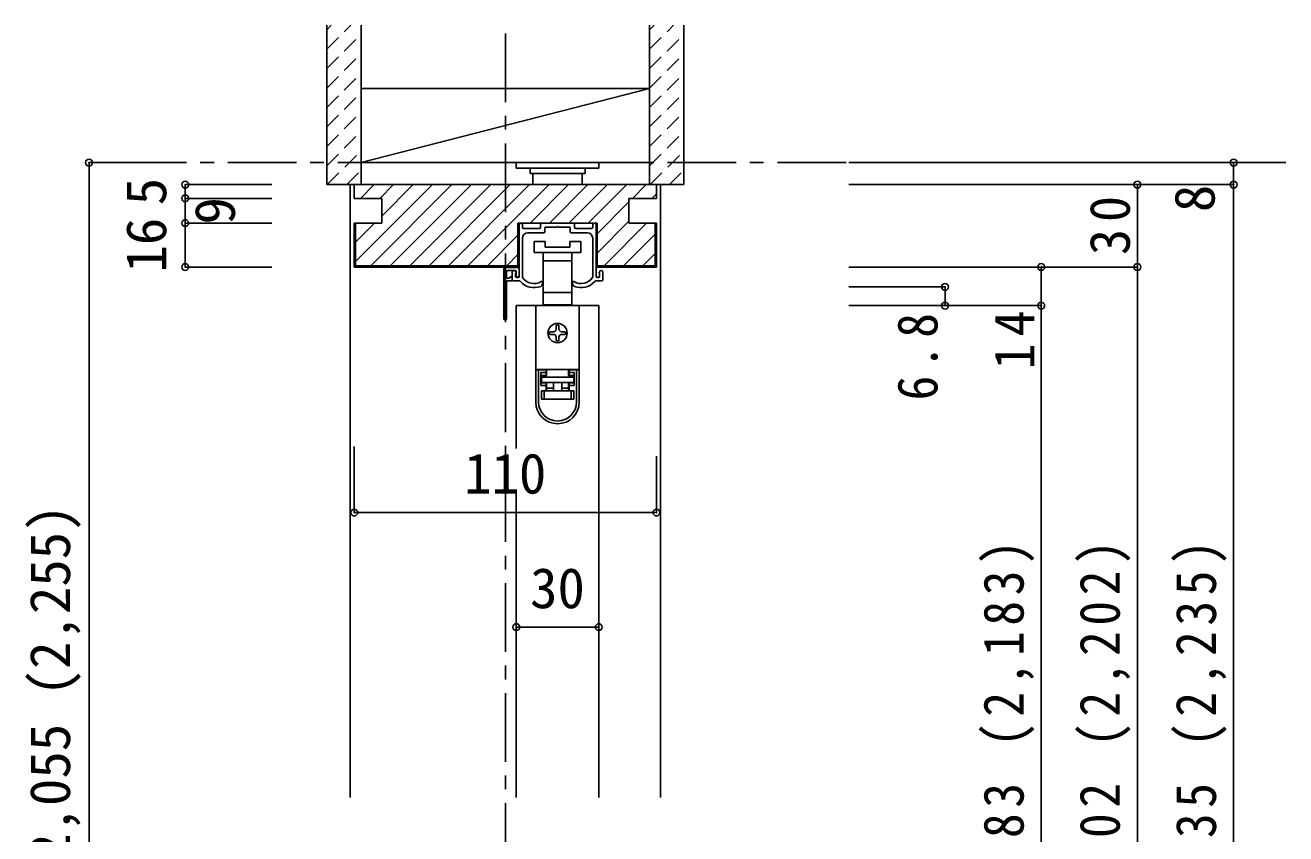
# Model space of a CAD drawing. Units: millimetres at full size, sheet at 1:5; details may follow other scales. Extents: x -973 to 977, y -718 to 696.
# Drawn here: x 95.3 to 554, y -312.7 to -18.5 of the extents above; entities that cross this region are included whole.
import ezdxf
from ezdxf.enums import TextEntityAlignment as Align

# ---------------------------------------------------------------- set-up
doc = ezdxf.new("R2010")
doc.units = ezdxf.units.MM
doc.header["$LTSCALE"] = 5
doc.header["$PDMODE"] = 32
doc.header["$PDSIZE"] = 2.5
doc.linetypes.add('CHAIN1', pattern=[8, 5, -1, 1, -1])
doc.linetypes.add('DASHED1', pattern=[1.8, 1.2, -0.6])
for name, color, linetype in [('0-1_通り芯', 4, 'CHAIN1'), ('0-2_柱', 7, 'Continuous'), ('0-3_仕上げ', 2, 'Continuous'), ('0-4_枠', 3, 'Continuous'), ('0-6_扉', 6, 'Continuous'), ('0-7_金物', 7, 'Continuous'), ('0-B_寸法', 7, 'Continuous'), ('0-C_ハッチ', 4, 'DASHED1')]:
    doc.layers.add(name, color=color, linetype=linetype)
doc.styles.add('ＭＳ ゴシック', font='')
doc.styles.get('ＭＳ ゴシック').set_extended_font_data('MS Gothic')

msp = doc.modelspace()

# ---------------------------------------------------------------- linework, layer by layer
at = {"layer": '0-1_通り芯'}
for p, q in [((269.986, -526.5), (269.986, -18.5)), ((553.986, -68.5), (118.486, -68.5))]:
    msp.add_line(p, q, dxfattribs=at)
at = {"layer": '0-2_柱'}
msp.add_line((217.486, -68.5), (322.486, -41.5), dxfattribs=at)
msp.add_lwpolyline([(322.486, -68.5), (322.486, -41.5), (217.486, -41.5), (217.486, -68.5)], close=True, dxfattribs=at)
at = {"layer": '0-3_仕上げ'}
for p, q in [((204.986, -18.5), (204.986, -76.5)), ((217.486, -18.5), (217.486, -76.5)), ((322.486, -18.5), (322.486, -76.5)), ((334.986, -18.5), (334.986, -76.5)), ((204.986, -76.5), (217.486, -76.5)), ((322.486, -76.5), (334.986, -76.5))]:
    msp.add_line(p, q, dxfattribs=at)
at = {"layer": '0-4_枠', "color": 4}
for p, q in [((214.986, -76.5), (213.486, -76.5)), ((213.486, -76.5), (213.486, -299.5)), ((324.986, -76.5), (326.486, -76.5)), ((326.486, -76.5), (326.486, -299.5))]:
    msp.add_line(p, q, dxfattribs=at)
at = {"layer": '0-4_枠'}
for p, q in [((324.986, -76.5), (214.986, -76.5)), ((214.986, -81.5), (214.986, -76.5)), ((324.986, -81.5), (324.986, -76.5)), ((214.986, -81.5), (224.986, -81.5)), ((224.986, -81.5), (224.986, -90.5)), ((324.986, -81.5), (314.986, -81.5)), ((314.986, -81.5), (314.986, -90.5)), ((215.486, -90.5), (215.486, -106)), ((274.586, -90.5), (274.586, -106.5)), ((274.586, -90.5), (303.386, -90.5)), ((314.986, -90.5), (324.986, -90.5)), ((324.486, -90.5), (324.486, -106)), ((324.986, -90.5), (324.986, -106.5)), ((214.986, -106.5), (274.586, -106.5)), ((215.486, -106), (274.586, -106)), ((303.386, -106), (324.486, -106))]:
    msp.add_line(p, q, dxfattribs=at)
for points in [[(224.986, -90.5), (214.986, -90.5), (214.986, -106.5)], [(303.386, -90.5), (303.386, -106.5), (324.986, -106.5)]]:
    msp.add_lwpolyline(points, dxfattribs=at)
at = {"layer": '0-6_扉'}
for p, q in [((303.986, -120.5), (273.986, -120.5)), ((273.986, -120.5), (273.986, -172.476)), ((303.986, -120.5), (303.986, -299.5)), ((273.986, -187.405), (273.986, -299.5))]:
    msp.add_line(p, q, dxfattribs=at)
at = {"layer": '0-7_金物'}
for p, q in [((273.986, -68.5), (303.986, -68.5)), ((273.986, -68.5), (273.986, -70.5)), ((303.986, -68.5), (303.986, -70.5)), ((273.986, -70.5), (303.986, -70.5)), ((278.986, -70.5), (278.986, -72.5)), ((278.986, -72.5), (298.986, -72.5)), ((279.986, -72.5), (279.986, -76.5)), ((297.986, -76.5), (297.986, -72.5)), ((298.986, -70.5), (298.986, -72.5)), ((274.986, -109.8), (274.986, -91)), ((275.486, -90.5), (275.686, -90.5)), ((276.186, -92), (276.186, -91)), ((282.836, -92), (282.836, -91)), ((283.336, -90.5), (294.636, -90.5)), ((295.136, -92), (295.136, -91)), ((301.786, -92), (301.786, -91)), ((302.486, -90.5), (302.286, -90.5)), ((302.986, -109.8), (302.986, -91)), ((276.186, -110.123), (276.186, -96)), ((276.686, -92.5), (282.336, -92.5)), ((278.186, -94), (284.036, -94)), ((284.336, -93.7), (284.336, -92.3)), ((284.636, -92), (288.686, -92)), ((289.286, -92), (293.336, -92)), ((293.636, -93.7), (293.636, -92.3)), ((299.786, -94), (293.936, -94)), ((301.286, -92.5), (295.636, -92.5)), ((301.786, -110.123), (301.786, -96)), ((280.486, -97.2), (280.486, -101.2)), ((284.486, -97.2), (280.486, -97.2)), ((284.486, -99.2), (284.486, -97.2)), ((293.486, -99.2), (284.486, -99.2)), ((293.486, -97.2), (293.486, -99.2)), ((297.486, -97.2), (293.486, -97.2)), ((297.486, -101.2), (297.486, -97.2)), ((280.486, -101.2), (288.986, -101.2)), ((283.736, -101.2), (283.736, -104.2)), ((283.736, -104.2), (283.736, -115.8)), ((283.736, -104.2), (288.986, -104.2)), ((288.986, -101.2), (297.486, -101.2)), ((288.986, -104.2), (294.236, -104.2)), ((294.236, -104.2), (294.236, -101.2)), ((294.236, -115.8), (294.236, -104.2)), ((269.386, -125.2), (269.386, -107.2)), ((269.886, -106.7), (274.486, -106.7)), ((270.386, -110.2), (270.386, -108.2)), ((270.886, -107.7), (273.486, -107.7)), ((272.486, -111.2), (272.486, -108.3)), ((273.686, -109.8), (273.686, -108.7)), ((273.986, -108.2), (273.986, -109.3)), ((304.286, -109.8), (304.286, -108.7)), ((305.486, -111), (305.486, -108.3)), ((270.386, -125.2), (270.386, -111.8)), ((270.686, -110.5), (271.486, -110.5)), ((270.686, -111.5), (272.186, -111.5)), ((272.986, -111.5), (275.285, -111.5)), ((274.486, -110.3), (274.186, -110.3)), ((283.486, -112.583), (283.486, -112)), ((294.486, -112.583), (294.486, -112)), ((304.986, -111.5), (302.687, -111.5)), ((303.486, -110.3), (303.786, -110.3)), ((283.736, -115.8), (283.736, -120.2)), ((288.986, -115.8), (283.736, -115.8)), ((294.236, -115.8), (288.986, -115.8)), ((294.236, -120.2), (294.236, -115.8)), ((281.086, -120.5), (281.086, -143.8)), ((296.886, -120.5), (281.086, -120.5)), ((283.736, -120.2), (284.986, -120.2)), ((292.986, -120.5), (292.986, -120.2)), ((292.986, -120.2), (294.236, -120.2)), ((296.886, -120.5), (296.886, -143.8)), ((288.486, -128), (288.486, -129)), ((289.486, -129), (289.486, -128)), ((287.486, -130), (286.486, -130)), ((286.486, -131), (287.486, -131)), ((288.486, -132), (288.486, -133)), ((289.486, -133), (289.486, -132)), ((291.486, -130), (290.486, -130)), ((290.486, -131), (291.486, -131)), ((281.086, -143.8), (281.086, -143.9)), ((296.886, -143.8), (281.086, -143.8)), ((281.086, -143.9), (281.086, -155.6)), ((282.086, -143.9), (281.086, -143.9)), ((282.086, -155.6), (282.086, -143.9)), ((284.786, -143.9), (282.086, -143.9)), ((282.886, -144.9), (284.786, -144.9)), ((282.886, -144.9), (282.886, -149.6)), ((284.786, -145.9), (282.886, -145.9)), ((284.986, -146), (283.086, -146)), ((283.086, -146), (283.086, -146.5)), ((284.086, -143.9), (284.086, -143.8)), ((284.786, -143.9), (284.786, -144.9)), ((284.786, -144.9), (284.786, -145.9)), ((284.986, -146), (284.986, -143.8)), ((292.986, -143.8), (292.986, -146)), ((294.886, -146), (292.986, -146)), ((293.186, -144.9), (293.186, -143.9)), ((295.886, -143.9), (293.186, -143.9)), ((293.186, -144.9), (295.086, -144.9)), ((293.886, -143.8), (293.886, -143.9)), ((294.886, -146.5), (294.886, -146)), ((295.086, -149.6), (295.086, -144.9)), ((296.886, -143.8), (296.886, -143.9)), ((296.886, -155.6), (296.886, -143.9)), ((284.786, -149.6), (282.886, -149.6)), ((284.786, -149.6), (284.786, -151.5)), ((284.986, -150.5), (284.986, -148.5)), ((284.986, -150.5), (287.486, -150.5)), ((284.986, -151.5), (284.986, -150.5)), ((287.486, -148.5), (287.486, -151.5)), ((290.486, -148.5), (290.486, -151.5)), ((292.986, -148.5), (292.986, -150.5)), ((293.186, -148.6), (295.086, -148.6)), ((293.186, -149.6), (293.186, -148.6)), ((293.186, -151.5), (293.186, -149.6)), ((295.086, -149.6), (293.186, -149.6)), ((283.086, -154.5), (283.086, -151.5)), ((283.086, -151.5), (284.086, -151.5)), ((284.086, -154.5), (283.086, -154.5)), ((284.086, -151.5), (284.086, -154.5)), ((284.086, -151.5), (293.886, -151.5)), ((293.886, -154.5), (284.086, -154.5)), ((293.886, -154.5), (293.886, -151.5)), ((293.886, -151.5), (294.886, -151.5)), ((294.886, -154.5), (293.886, -154.5)), ((294.886, -151.5), (294.886, -154.5))]:
    msp.add_line(p, q, dxfattribs=at)
for points in [[(289.286, -92), (288.986, -91.7), (288.686, -92)], [(292.986, -120.2), (284.986, -120.2), (284.986, -120.5)], [(295.086, -145.9), (293.186, -145.9), (293.186, -144.9)], [(296.886, -143.9), (295.886, -143.9), (295.886, -155.6)], [(282.886, -148.6), (284.786, -148.6), (284.786, -149.6)], [(290.486, -150.5), (292.986, -150.5), (292.986, -151.5)]]:
    msp.add_lwpolyline(points, dxfattribs=at)
msp.add_lwpolyline([(294.886, -148.5), (283.086, -148.5), (283.086, -146.5), (294.886, -146.5)], close=True, dxfattribs=at)
msp.add_circle((288.986, -130.5), 3.5, dxfattribs=at)
for centre, radius, start, end in [((275.486, -91), 0.5, 90, 180), ((275.686, -91), 0.5, 0, 90), ((283.336, -91), 0.5, 90, 180), ((294.636, -91), 0.5, 0, 90), ((302.286, -91), 0.5, 90, 180), ((302.486, -91), 0.5, 0, 90), ((276.686, -92), 0.5, 180, 270), ((278.186, -96), 2, 90, 180), ((282.336, -92), 0.5, 270, 0), ((284.036, -93.7), 0.3, 270, 0), ((284.636, -92.3), 0.3, 90, 180), ((293.336, -92.3), 0.3, 0, 90), ((293.936, -93.7), 0.3, 180, 270), ((295.636, -92), 0.5, 180, 270), ((299.786, -96), 2, 0, 90), ((301.286, -92), 0.5, 270, 0), ((269.886, -107.2), 0.5, 90, 180), ((270.886, -108.2), 0.5, 90, 180), ((271.986, -110.5), 0.5, 0, 180), ((273.086, -108.3), 0.6, 0, 180), ((273.486, -108.2), 0.5, 0, 90), ((273.686, -108.5), 0.2, 270, 90), ((274.186, -109.8), 0.5, 180, 270), ((273.986, -109.5), 0.2, 90, 270), ((274.486, -109.7), 0.5, 180, 0), ((274.486, -107.2), 0.5, 0, 90), ((274.486, -109.8), 0.5, 270, 0), ((303.486, -109.8), 0.5, 180, 270), ((303.786, -109.8), 0.5, 270, 0), ((304.286, -108.5), 0.2, 90, 270), ((304.886, -108.3), 0.6, 0, 180), ((270.686, -110.2), 0.3, 180, 270), ((270.686, -111.8), 0.3, 90, 180), ((272.186, -111.2), 0.3, 270, 0), ((272.986, -111), 0.5, 180, 270.00019), ((276.986, -110.448), 2, 211.73927, 220.92587), ((280.386, -107.5), 6.5, 220.92587, 292.44644), ((276.486, -110.123), 0.3, 180, 213.92311), ((280.386, -107.5), 5, 213.92311, 301.89079), ((282.486, -112.583), 1, 292.44644, 0), ((283.186, -112), 0.3, 0, 121.89079), ((294.786, -112), 0.3, 58.10921, 180), ((295.486, -112.583), 1, 180, 247.55356), ((297.586, -107.5), 5, 238.10921, 326.07689), ((297.586, -107.5), 6.5, 247.55356, 319.07413), ((301.486, -110.123), 0.3, 326.07689, 0), ((300.986, -110.448), 2, 319.07413, 328.26073), ((304.986, -111), 0.5, 269.99981, 0), ((269.886, -125.2), 0.5, 180, 0), ((288.986, -128), 0.5, 90, 180), ((288.986, -128), 0.5, 0, 90), ((286.486, -130.5), 0.5, 90, 180), ((286.486, -130.5), 0.5, 180, 270), ((287.486, -129), 1, 270, 0), ((287.486, -132), 1, 0, 90), ((288.986, -133), 0.5, 180, 270), ((288.986, -133), 0.5, 270, 0), ((290.486, -129), 1, 180, 270), ((290.486, -132), 1, 90, 180), ((291.486, -130.5), 0.5, 0, 90), ((291.486, -130.5), 0.5, 270, 0), ((288.986, -155.6), 7.9, 180, 0), ((288.986, -155.6), 6.9, 180, 0)]:
    msp.add_arc(centre, radius, start, end, dxfattribs=at)
at = {"layer": '0-B_寸法', "color": 4}
for p, q in [((534.986, -68.5), (394.986, -68.5)), ((534.986, -68.5), (534.986, -76.5)), ((153.486, -76.5), (153.486, -81.5)), ((153.486, -76.5), (184.986, -76.5)), ((534.986, -76.5), (394.986, -76.5)), ((499.986, -511.5), (499.986, -76.5)), ((534.986, -76.5), (534.986, -514.5)), ((153.486, -81.5), (153.486, -90.5)), ((153.486, -81.5), (184.986, -81.5)), ((153.486, -90.5), (153.486, -106.5)), ((153.486, -90.5), (184.986, -90.5)), ((153.486, -106.5), (184.986, -106.5)), ((499.986, -106.5), (394.986, -106.5)), ((464.986, -106.5), (464.986, -506.5)), ((429.986, -113.7), (394.986, -113.7)), ((429.986, -113.7), (429.986, -120.5)), ((464.986, -120.5), (394.986, -120.5)), ((214.986, -195.804), (214.986, -171.746)), ((324.986, -195.804), (324.986, -175.246)), ((214.986, -195.804), (324.986, -195.804)), ((273.986, -237.5), (303.986, -237.5))]:
    msp.add_line(p, q, dxfattribs=at)
msp.add_lwpolyline([(153.486, -68.5), (118.486, -68.5), (118.486, -526.5)], dxfattribs=at)
at = {"layer": '0-B_寸法'}
for p in [(118.486, -68.5), (534.986, -68.5), (153.486, -76.5), (499.986, -76.5), (534.986, -76.5), (153.486, -81.5), (153.486, -90.5), (153.486, -106.5), (464.986, -106.5), (499.986, -106.5), (429.986, -113.7), (429.986, -120.5), (464.986, -120.5), (214.986, -195.804), (324.986, -195.804), (273.986, -237.5), (303.986, -237.5)]:
    msp.add_point(p, dxfattribs=at)
at = {"layer": '0-C_ハッチ'}
for p, q in [((204.986, -27.22), (213.707, -18.5)), ((204.986, -20.149), (206.636, -18.5)), ((204.986, -34.292), (217.486, -21.792)), ((322.486, -27.22), (331.207, -18.5)), ((322.486, -20.149), (324.136, -18.5)), ((322.486, -34.292), (334.986, -21.792)), ((204.986, -41.363), (217.486, -28.863)), ((322.486, -41.363), (334.986, -28.863)), ((204.986, -48.434), (217.486, -35.934)), ((322.486, -48.434), (334.986, -35.934)), ((204.986, -55.505), (217.486, -43.005)), ((322.486, -55.505), (334.986, -43.005)), ((204.986, -62.576), (217.486, -50.076)), ((322.486, -62.576), (334.986, -50.076)), ((204.986, -69.647), (217.486, -57.147)), ((322.486, -69.647), (334.986, -57.147)), ((205.204, -76.5), (217.486, -64.218)), ((322.704, -76.5), (334.986, -64.218)), ((212.275, -76.5), (217.486, -71.289)), ((329.775, -76.5), (334.986, -71.289))]:
    msp.add_line(p, q, dxfattribs=at)
at = {"layer": '0-C_ハッチ', "linetype": 'Continuous'}
for p, q in [((215.189, -76.5), (214.986, -76.703)), ((215.486, -104.487), (243.473, -76.5)), ((217.26, -81.5), (222.26, -76.5)), ((221.044, -106), (250.544, -76.5)), ((224.331, -81.5), (229.331, -76.5)), ((224.986, -87.916), (236.402, -76.5)), ((228.115, -106), (257.615, -76.5)), ((235.186, -106), (264.686, -76.5)), ((242.257, -106), (271.757, -76.5)), ((249.328, -106), (278.828, -76.5)), ((256.399, -106), (285.899, -76.5)), ((278.971, -90.5), (292.971, -76.5)), ((286.042, -90.5), (300.042, -76.5)), ((293.113, -90.5), (307.113, -76.5)), ((300.184, -90.5), (314.184, -76.5)), ((316.255, -81.5), (321.255, -76.5)), ((323.326, -81.5), (324.986, -79.84)), ((303.386, -94.369), (314.986, -82.769)), ((215.486, -97.416), (222.402, -90.5)), ((303.386, -101.44), (314.986, -89.84)), ((305.897, -106), (321.397, -90.5)), ((274.586, -94.884), (263.471, -106)), ((312.968, -106), (324.486, -94.482)), ((270.542, -106), (274.586, -101.955)), ((320.039, -106), (324.486, -101.553))]:
    msp.add_line(p, q, dxfattribs=at)

# ---------------------------------------------------------------- texts
at = {"layer": '0-B_寸法', "style": 'ＭＳ ゴシック'}
for s, p in [('5', (150.986, -84)), ('8', (532.486, -86.5)), ('9', (175.986, -91)), ('16', (150.986, -108.5)), ('ＲＯＨ＝2,055 (2,255)', (115.986, -402.5))]:
    msp.add_text(s, height=14.66, rotation=90, dxfattribs=at).set_placement(p, align=Align.BOTTOM_LEFT)
for s, p in [('110', (254.986, -193.304)), ('30', (278.986, -235))]:
    msp.add_text(s, height=14.66, dxfattribs=at).set_placement(p, align=Align.BOTTOM_LEFT)
at = {"layer": '0-B_寸法', "char_height": 14.66, "attachment_point": 7, "rotation": 90, "style": 'ＭＳ ゴシック'}
for s, insert in [('\\T1.27;\\W0.95;30', (497.486, -102.125)), ('\\T1.27;\\W0.95;14', (462.486, -143.75)), ('\\T1.27;\\W0.9;6.8', (427.486, -155)), ('\\T1.23;\\W0.9;ＤＨ＝1,983\\~(2,183)', (462.486, -413.75)), ('\\T1.23;\\W0.9;枠内＝2,002\\~(2,202)', (497.486, -413.75)), ('\\T1.23;\\W0.9;枠外＝2,035\\~(2,235)', (532.486, -413.75))]:
    msp.add_mtext(s, dxfattribs=dict(at, insert=insert))

doc.saveas('drawing.dxf')
